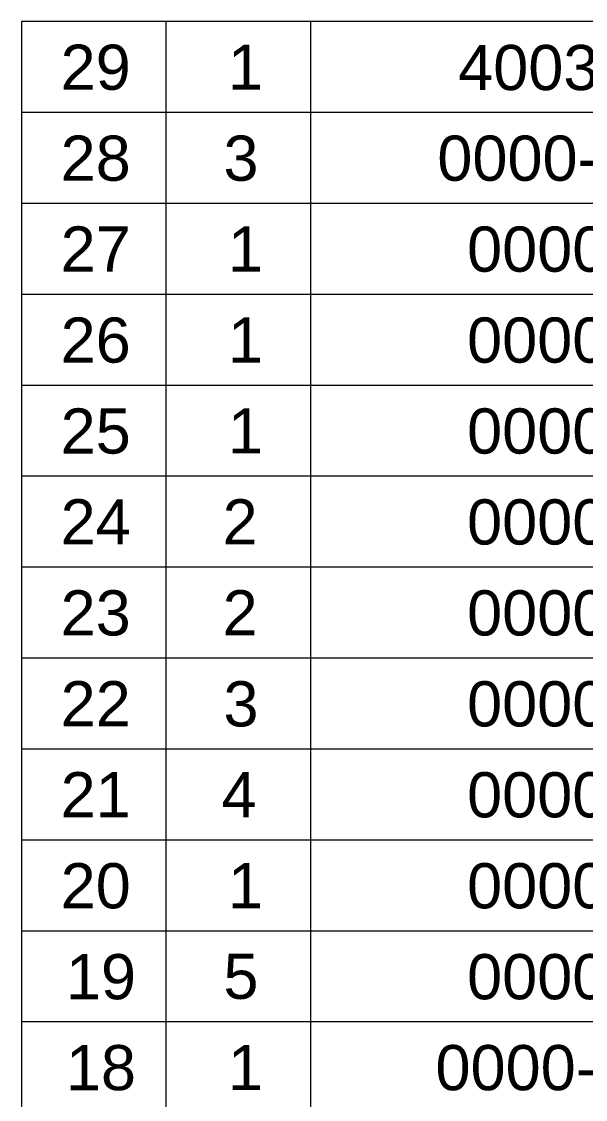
# Model space of a CAD drawing. Header units: millimetres. Extents: x 0 to 42050, y 0 to 29700.
# Drawn here: x 31814 to 33375, y 7953 to 10937 of the extents above; entities that cross this region are included whole.
import ezdxf

# ---------------------------------------------------------------- set-up
doc = ezdxf.new("R2010")
doc.units = ezdxf.units.MM
doc.header["$LTSCALE"] = 50
doc.layers.add('Symbol', color=7, linetype='Continuous', lineweight=18)
doc.styles.add('Note Text', font='arial.ttf')

# ---------------------------------------------------------------- blocks, each defined once
blk = doc.blocks.new('Parts List')
at = {"layer": 'Symbol'}
for p, q in [((836, 218.748), (636.27, 218.748)), ((636.27, 218.748), (636.27, 72.718)), ((644.27, 218.748), (644.27, 72.718)), ((652.27, 218.748), (652.27, 72.718)), ((836, 213.713), (636.27, 213.713)), ((836, 208.677), (636.27, 208.677)), ((836, 203.642), (636.27, 203.642)), ((836, 198.606), (636.27, 198.606)), ((836, 193.571), (636.27, 193.571)), ((836, 188.535), (636.27, 188.535)), ((836, 183.5), (636.27, 183.5)), ((836, 178.464), (636.27, 178.464)), ((836, 173.429), (636.27, 173.429)), ((836, 168.393), (636.27, 168.393)), ((836, 163.357), (636.27, 163.357))]:
    blk.add_line(p, q, dxfattribs=at)
at = {"layer": 'Symbol', "color": 7, "char_height": 2.5, "attachment_point": 7, "style": 'Note Text'}
for s, insert in [('29', (638.434, 214.934)), ('1', (647.697, 214.976)), ('4003-02-PS01', (660.453, 214.917)), ('28', (638.434, 209.898)), ('3', (647.453, 209.898)), ('0000-353-002-F', (659.299, 209.898)), ('27', (638.434, 204.905)), ('1', (647.697, 204.905)), ('0000-701-051', (660.947, 204.863)), ('26', (638.434, 199.827)), ('1', (647.697, 199.869)), ('0000-701-003', (660.947, 199.827)), ('25', (638.434, 194.792)), ('1', (647.697, 194.834)), ('0000-702-003', (660.947, 194.792)), ('24', (638.434, 189.798)), ('2', (647.405, 189.798)), ('0000-751-051', (660.947, 189.756)), ('23', (638.434, 184.721)), ('2', (647.405, 184.763)), ('0000-751-051', (660.947, 184.721)), ('22', (638.434, 179.727)), ('3', (647.453, 179.685)), ('0000-700-052', (660.947, 179.685)), ('21', (638.434, 174.691)), ('4', (647.345, 174.696)), ('0000-703-022', (660.947, 174.65)), ('20', (638.434, 169.614)), ('1', (647.697, 169.656)), ('0000-353-200', (660.947, 169.614)), ('19', (638.726, 164.579)), ('5', (647.451, 164.6)), ('0000-301-070', (660.947, 164.579)), ('18', (638.726, 159.543)), ('1', (647.697, 159.585)), ('0000-301-009-A', (659.196, 159.543))]:
    blk.add_mtext(s, dxfattribs=dict(at, insert=insert))

msp = doc.modelspace()

# ---------------------------------------------------------------- block references
at = {"layer": 'Symbol', "xscale": 50, "yscale": 50, "zscale": 50}
msp.add_blockref('Parts List', (0, 0), dxfattribs=at)

doc.saveas('drawing.dxf')
